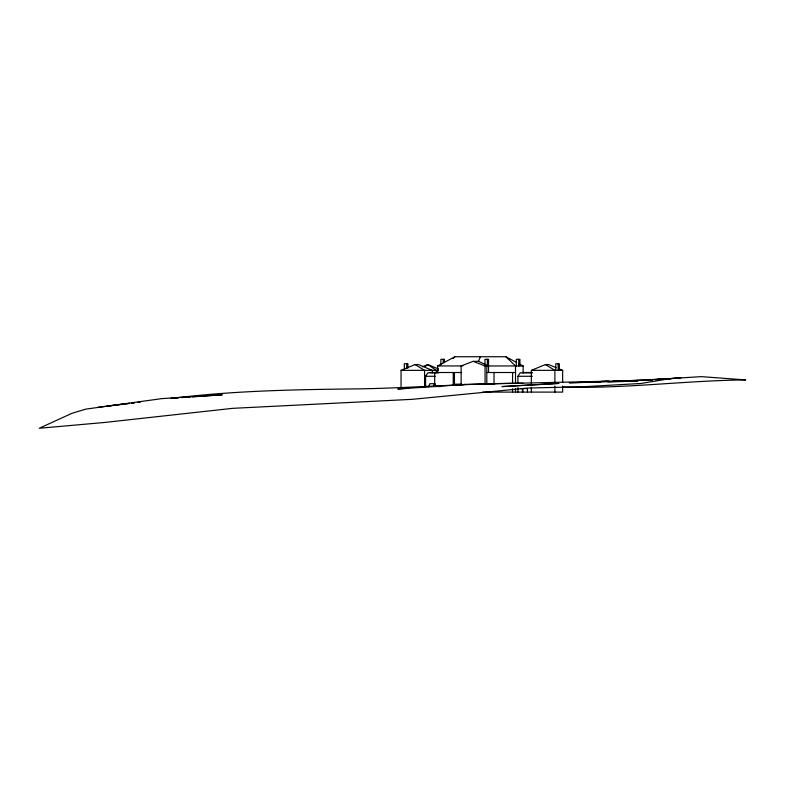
<?xml version="1.0" encoding="UTF-8"?>
<svg xmlns="http://www.w3.org/2000/svg" width="785" height="785" viewBox="0 0 785 785"><rect width="100%" height="100%" fill="white"/><g stroke="black" fill="none" stroke-linecap="round" stroke-linejoin="round"><path stroke-width="1.18" d="M428.796 386.612L429.807 383.708L435.096 383.708L435.096 386.524M433.389 386.612L434.399 383.708M461.119 385.307L461.119 365.947L473.09 361.335L478.487 361.335L480.391 356.733M429.523 386.524L425.578 386.524L425.578 376.28L427.845 372.836L438.678 372.836M517.914 383.109L517.914 376.28L520.17 372.836L532.21 372.836M453.18 358.411L454.937 356.733L505.854 356.733L516.658 362.493M424.999 366.497L427.825 364.564L438.53 369.019M437.637 372.512L437.637 365.947L454.937 356.733M422.467 366.791L427.825 364.564L436.283 370.353L436.283 372.767M401.047 388.467L401.047 370.353L415.059 364.564L418.336 364.564L432.339 370.353L432.339 372.767M531.357 383.639L531.357 370.353L545.369 364.564L548.646 364.564L556.182 367.684M192.384 396.857L222.283 394.806L162.034 398.594L85.751 409.132L71.886 413.332L39.25 428.267L104.699 422.458L232.507 408.347L412.41 399.32L527.746 388.075L584.972 386.662L641.06 383.453L670.625 378.547L701.309 376.633L745.75 379.92C684.726 380.558 624.124 388.85 563.031 387.133M98.086 407.268L129.437 403.372M110.145 405.747L123.49 404.147M125.914 403.853L129.554 403.411M131.988 403.127L134.412 402.833M131.87 403.078L134.304 402.793M137.954 402.362L140.387 402.067M178.028 397.838L170.816 398.456L173.249 398.172C235.745 390.469 298.761 389.537 361.649 388.83C415.461 387.78 469.126 383.325 522.967 383.247M181.62 397.593L189.99 397.014M638.225 380.519L465.927 384.405L397.809 388.977L408.622 388.3M645.927 380.323L651.952 379.911M656.77 379.577L680.88 377.909L655.2 379.587M638.077 380.696L631.964 381.098L637.95 380.705M644.191 380.303L651.53 379.822M644.004 380.303L652.472 379.744M654.896 379.587L670.625 378.547L615.185 381.5L569.282 382.766L600.574 382.069M455.261 385.072L465.927 384.405M646.634 380.342L652.364 379.989M633.966 381.108L636.282 380.99M608.179 381.265L600.868 381.5L609.297 381.284M613.056 381.108L652.08 379.852M616.519 381.098L638.205 380.558M607.796 381.902L623.437 381.549M437.637 365.947L462.865 365.947M523.144 373.081L523.144 365.947L484.963 365.947L484.963 359.324L488.555 359.324L488.555 372.512M401.047 370.353L438.472 370.353M531.357 370.353L562.649 370.353L562.649 382.432M430.101 372.512L461.659 372.512M486.808 372.512L515.519 372.512M522.427 372.512L532.191 372.512M425.578 376.28L435.214 376.28M517.914 376.28L532.367 376.28M461.659 384.169L453.838 384.169L453.239 385.415L453.239 372.512M486.209 384.169L494.628 384.169M440.483 386.524L434.694 386.524L434.694 372.512M520.455 388.555L527.432 388.555L527.432 392.098M482.677 392.098L562.649 392.098L562.649 386.053M473.09 361.335L485.071 365.947L485.071 384.1M559.42 369.019L562.649 370.353M478.487 361.335L488.555 365.947M518.826 363.641L523.144 365.947M545.369 364.564L554.887 370.353L554.887 382.432M415.059 364.564L424.577 370.353L424.577 387.26M505.854 356.733L515.519 365.947L515.519 383.021M559.352 370.353L559.352 363.73L555.77 363.73L555.77 370.353M558.174 363.73L558.174 370.353M554.887 386.053L554.887 392.098M531.357 387.26L531.357 392.098M522.839 388.555L522.839 392.098M522.427 388.447L522.427 392.098M519.925 365.947L519.925 359.324L516.334 359.324L516.334 365.947M518.748 359.324L518.748 365.947M517.914 387.633L517.914 392.098M515.519 388.752L515.519 392.098M512.566 372.512L512.566 383.021M512.566 388.752L512.566 392.098M494.02 372.512L494.02 384.238M487.377 359.324L487.377 365.947M486.808 365.947L486.808 384.169M454.446 372.512L454.446 384.169M444.447 362.641L444.447 359.324L440.866 359.324L440.866 364.839M443.27 359.324L443.27 362.641M407.925 368.145L407.925 363.73L404.344 363.73L404.344 369.254M406.748 363.73L406.748 368.145M558.783 383.423L502.164 386.573L558.783 383.423"/></g></svg>
